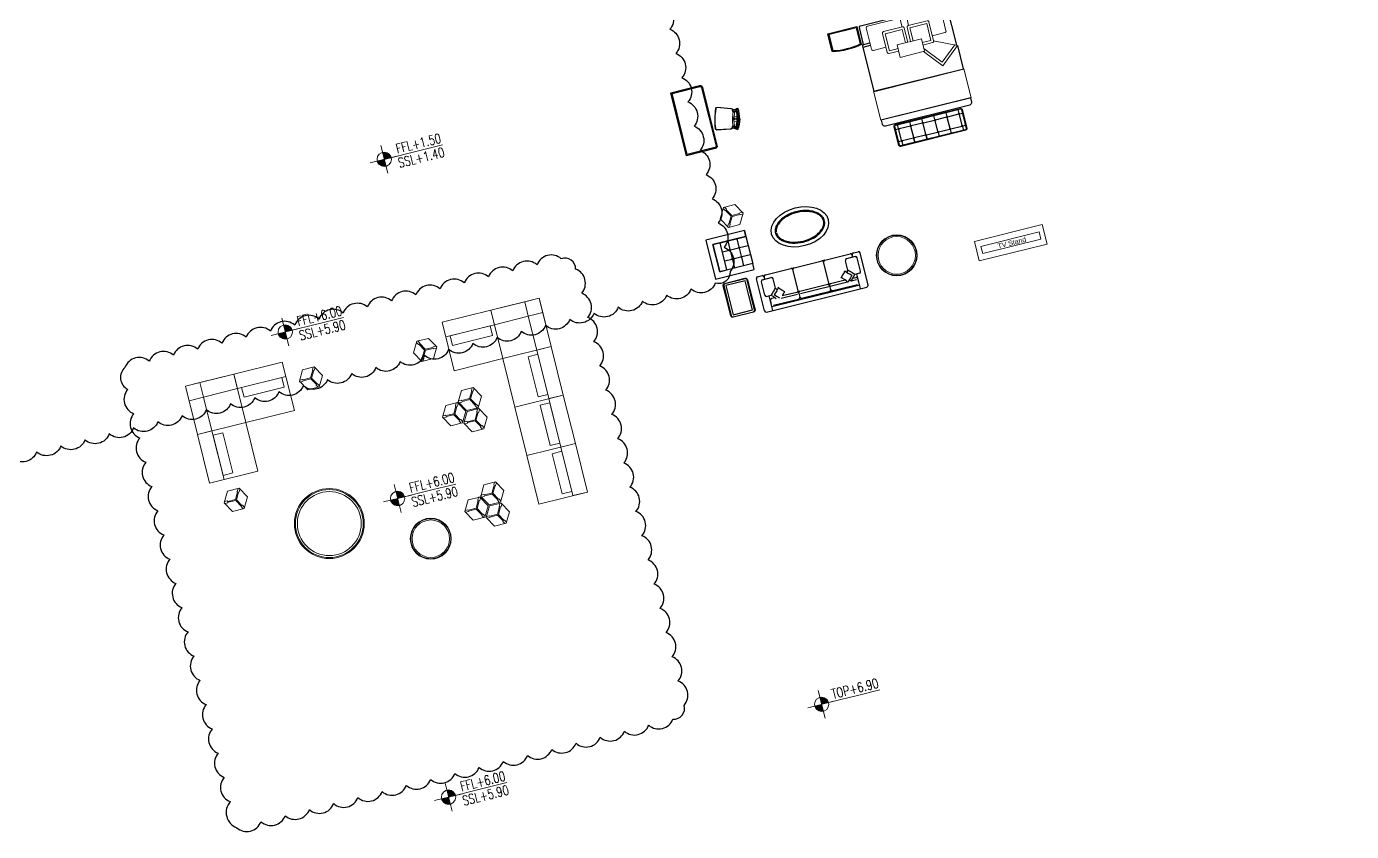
# Model space of a CAD drawing. Header units: inches. Extents: x -12478 to 399182, y -16583 to 525552.
# Drawn here: x 265274 to 291802, y 470700 to 486813 of the extents above; entities that cross this region are included whole.
import ezdxf
from ezdxf.enums import TextEntityAlignment as Align

# ---------------------------------------------------------------- set-up
doc = ezdxf.new("R2010")
doc.units = ezdxf.units.IN
doc.header["$LTSCALE"] = 1000
doc.header["$MEASUREMENT"] = 0
doc.layers.add('A-CLOUDS', color=1, linetype='Continuous')
doc.layers.add('A-FURN', color=253, linetype='Continuous')
doc.layers.add('A-FLOR-LEVL', color=4, linetype='Continuous', lineweight=18)
doc.styles.add('9999-DIM-SPC', font='simplex.shx', dxfattribs={"width": 0.75})
doc.styles.get("Standard").update_dxf_attribs({"font": 'arial.ttf'})
doc.dimstyles.new('0100-D-SPC', dxfattribs={"dimscale": 100, "dimtxt": 2, "dimasz": 2, "dimexe": 1, "dimexo": 2, "dimgap": 1, "dimtad": 1, "dimrnd": 0.05, "dimzin": 1, "dimdsep": 46, "dimtxsty": '9999-DIM-SPC', "dimblk": 'OBLIQUE', "dimcen": 2, "dimdle": 1, "dimclrd": 256, "dimclre": 252, "dimclrt": 256, "dimazin": 2, "dimtfac": 1, "dimtofl": 0, "dimtmove": 0, "dimatfit": 3, "dimfxl": 0.1, "dimtolj": 1, "dimtzin": 0, "dimlwd": 0, "dimlwe": 0, "dimarcsym": 0})

# ---------------------------------------------------------------- blocks, each defined once
blk = doc.blocks.new('_Oblique')
at = {"color": 0, "linetype": 'ByBlock', "lineweight": -2}
blk.add_line((-0.5, -0.5), (0.5, 0.5), dxfattribs=at)
blk = doc.blocks.new('oval center table-flat-2')
at = {"layer": 'A-FURN', "ltscale": 1000}
blk.add_lwpolyline([(76432, 70768, 0.107981), (76451, 70687, 0.062295), (76485, 70633, 0.053161), (76538, 70582, 0.04535), (76607, 70536, 0.049101), (76715, 70492, 0.140886), (77145, 70488, 0.067684), (77294, 70552, 0.059385), (77372, 70613, 0.057659), (77414, 70667, 0.083851), (77442, 70735, 0.148005), (77433, 70842, 0.064552), (77404, 70896, 0.055376), (77356, 70949, 0.047127), (77290, 70996, 0.050652), (77187, 71044, 0.07725), (76963, 71083, 0.083937), (76711, 71048, 0.059345), (76585, 70991, 0.059389), (76507, 70930, 0.057661), (76464, 70876, 0.083852), (76437, 70808, 0.054374)], format="xyb", close=True, dxfattribs=at)
blk.add_lwpolyline([(76452, 70768, 0.108069), (76469, 70695, 0.062286), (76500, 70646, 0.053146), (76550, 70597, 0.04535), (76617, 70553, 0.049108), (76720, 70510, 0.140784), (77139, 70507, 0.057617), (77265, 70558, 0.057095), (77345, 70615, 0.055376), (77389, 70664, 0.064526), (77416, 70714, 0.186912), (77415, 70835, 0.064538), (77388, 70885, 0.055363), (77343, 70934, 0.047124), (77280, 70980, 0.050662), (77181, 71025, 0.077243), (76963, 71064, 0.074901), (76740, 71036, 0.057617), (76614, 70985, 0.057093), (76534, 70928, 0.055368), (76489, 70879, 0.064538), (76463, 70829, 0.069884), (76452, 70780)], format="xyb", dxfattribs=at)
blk.add_ellipse((76939, 70772), major_axis=(-585, -4), ratio=0.666667, dxfattribs=at)
blk = doc.blocks.new('side table 70x50-flat-1')
at = {"layer": 'A-FURN', "ltscale": 5}
for points in [[(65562, 52364), (65562, 52054, -0.414214), (65522, 52014), (65102, 52014, -0.414214), (65062, 52054), (65062, 52364), (65062, 52674, -0.414214), (65102, 52714), (65522, 52714, -0.414214), (65562, 52674)], [(65552, 52364), (65552, 52674, 0.414214), (65522, 52704), (65102, 52704, 0.414214), (65072, 52674), (65072, 52364), (65072, 52054, 0.414214), (65102, 52024), (65522, 52024, 0.414214), (65552, 52054)]]:
    blk.add_lwpolyline(points, format="xyb", close=True, dxfattribs=at)
blk.add_lwpolyline([(65512, 52364), (65512, 52664), (65112, 52664), (65112, 52364), (65112, 52064), (65512, 52064)], close=True, dxfattribs=at)
blk = doc.blocks.new('desk 130x64-flat-2')
at = {"layer": 'A-FURN'}
blk.add_lwpolyline([(85843, -58441), (85843, -57141), (86433, -57141, -0.414214), (86483, -57191), (86483, -58391, -0.414214), (86433, -58441), (85843, -58441)], format="xyb", dxfattribs=at)
blk.add_lwpolyline([(85863, -58421), (85863, -57161), (86433, -57161, -0.414214), (86463, -57191), (86463, -58391, -0.414214), (86433, -58421)], format="xyb", close=True, dxfattribs=at)
blk = doc.blocks.new('side chair-flat-2')
at = {"layer": 'A-FURN', "lineweight": 0}
for p, q in [((-46068, 82898), (-46074, 82900)), ((-46156, 82575), (-46162, 82576))]:
    blk.add_line(p, q, dxfattribs=at)
at = {"layer": 'A-FURN', "lineweight": 0, "ltscale": 1000}
for points in [[(-46055, 82912, 0.184014), (-46103, 82952), (-46357, 83042, 0.350561), (-46397, 83023, 0.033305), (-46464, 82833, 0.033305)], [(-46066, 82911, 0.168478), (-46107, 82942), (-46360, 83033, 0.342379), (-46388, 83019, 0.033277), (-46454, 82830, 0.044666)], [(-46153, 82557, -0.178169), (-46213, 82548), (-46478, 82599, -0.350561), (-46502, 82635, -0.033305), (-46464, 82833, -0.033305)], [(-46162, 82563, -0.161703), (-46211, 82558), (-46476, 82608, -0.342379), (-46492, 82634, -0.033277), (-46454, 82830, -0.044666)], [(-46075, 82868, 0.036391), (-46119, 82738)], [(-46078, 82770, -0.020381), (-46049, 82846, 0.040484), (-46046, 82860, 0.040484)], [(-46146, 82604, -0.036391), (-46119, 82738)], [(-46100, 82690, 0.020381), (-46113, 82610, -0.040484), (-46118, 82596, -0.040484)]]:
    blk.add_lwpolyline(points, format="xyb", dxfattribs=at)
at = {"layer": 'A-FURN', "lineweight": 0}
for points in [[(-46022, 82763), (-46099, 82773), (-46109, 82735)], [(-46012, 82875), (-46044, 82872), (-46082, 82869), (-46085, 82909), (-46002, 82916)], [(-46082, 82869), (-46046, 82860), (-46012, 82861)], [(-46067, 82881), (-46068, 82898), (-46015, 82902)], [(-46096, 82567), (-46122, 82585), (-46153, 82606), (-46174, 82574), (-46107, 82527)], [(-46146, 82589), (-46156, 82575), (-46112, 82544)], [(-46153, 82606), (-46118, 82596), (-46089, 82578)], [(-46048, 82668), (-46119, 82698), (-46109, 82735)]]:
    blk.add_lwpolyline(points, dxfattribs=at)
for points in [[(-46015, 82905), (-46013, 82885), (-46045, 82882), (-46073, 82880), (-46074, 82900)], [(-46113, 82542), (-46102, 82558), (-46128, 82576), (-46151, 82592), (-46162, 82576)]]:
    blk.add_lwpolyline(points, close=True, dxfattribs=at)
for points in [[(-46033, 82715, 0.070205), (-46012, 82875)], [(-46020, 82711, 0.08971), (-46002, 82916)], [(-46010, 82710, 0.090203), (-45991, 82912)], [(-45991, 82704, 0.090101), (-45971, 82913)], [(-46020, 82711, -0.088916), (-46107, 82527)], [(-46033, 82715, -0.070205), (-46096, 82567)], [(-46010, 82710, -0.090203), (-46096, 82526)], [(-45991, 82704, -0.090101), (-46080, 82514)]]:
    blk.add_lwpolyline(points, format="xyb", dxfattribs=at)
at = {"layer": 'A-FURN'}
for points in [[(-45962, 82919), (-45972, 82918), (-45971, 82913), (-45991, 82912), (-45992, 82917), (-46002, 82916)], [(-46075, 82504), (-46083, 82510), (-46080, 82514), (-46096, 82526), (-46099, 82522), (-46107, 82527)]]:
    blk.add_lwpolyline(points, dxfattribs=at)
for points in [[(-45981, 82702, 0.092051), (-45962, 82919)], [(-45981, 82702, -0.092051), (-46075, 82504)]]:
    blk.add_lwpolyline(points, format="xyb", dxfattribs=at)
at = {"layer": 'A-FURN', "lineweight": 0}
for centre, major_axis, start_param, end_param in [((-46070, 82725), (30.7, -8.4), 3.141593, 9.424778), ((-46060, 82722), (-30.7, 8.4), -1.398535, 1.398535)]:
    blk.add_ellipse(centre, major_axis=major_axis, ratio=0.57407, start_param=start_param, end_param=end_param, dxfattribs=at)
blk = doc.blocks.new('desede2-flat-1')
at = {"layer": 'A-FURN'}
for p, q in [((717, -509826), (863, -509826)), ((873, -509640), (873, -509816)), ((873, -509836), (873, -510003)), ((883, -509826), (1050, -509826)), ((1060, -509640), (1060, -509816)), ((1060, -509836), (1060, -510003)), ((1070, -509826), (1247, -509826)), ((717, -510013), (863, -510013)), ((873, -510023), (873, -510200)), ((883, -510013), (1050, -510013)), ((1060, -510023), (1060, -510200)), ((1070, -510013), (1247, -510013))]:
    blk.add_line(p, q, dxfattribs=at)
blk.add_lwpolyline([(1247, -509520), (447, -509520), (447, -510320), (1247, -510320), (1247, -510200), (567, -510200), (567, -509640), (1247, -509640), (1247, -509520), (1247, -509640), (567, -509640), (567, -510200), (717, -510200), (717, -509640), (1247, -509640), (1247, -510200)], dxfattribs=at)
for centre in [(873, -509826), (1060, -509826), (873, -510013), (1060, -510013)]:
    blk.add_circle(centre, 10, dxfattribs=at)
blk = doc.blocks.new('A$C4D1C5C84-flat-1')
at = {"layer": 'A-FURN', "ltscale": 0.05}
for p, q in [((100, -342), (100, 322)), ((100, -342), (100, 322)), ((132, 354), (230, 354)), ((213, 273), (392, 273)), ((262, 273), (262, 322)), ((294, 354), (820, 354)), ((820, 354), (884, 354)), ((852, -164), (852, 322)), ((852, -164), (852, 322)), ((884, 354), (2045, 354)), ((1520, 354), (1455, 354)), ((1487, -164), (1487, 322)), ((1487, -164), (1487, 322)), ((2126, 273), (1948, 273)), ((2077, 273), (2077, 322)), ((2110, 354), (2207, 354)), ((2239, -342), (2239, 322)), ((181, -37), (181, 240)), ((399, 28), (370, -4)), ((418, 55), (399, 28)), ((447, 13), (418, 55)), ((424, 47), (424, 240)), ((464, 22), (435, -10)), ((451, 8), (447, 13)), ((483, 49), (464, 22)), ((512, 6), (483, 49)), ((540, -23), (512, 6)), ((1800, -23), (1828, 6)), ((1828, 6), (1856, 49)), ((1856, 49), (1876, 22)), ((1876, 22), (1905, -10)), ((1888, 8), (1893, 13)), ((1893, 13), (1921, 55)), ((1915, 47), (1915, 240)), ((1921, 55), (1940, 28)), ((1940, 28), (1970, -4)), ((2158, -37), (2158, 240)), ((213, -70), (307, -70)), ((262, -375), (262, -70)), ((270, -245), (270, -164)), ((302, -132), (367, -132)), ((334, -39), (305, -67)), ((305, -67), (343, -106)), ((370, -4), (334, -39)), ((343, -106), (389, -155)), ((399, -45), (369, -73)), ((369, -73), (408, -112)), ((435, -10), (399, -45)), ((408, -112), (454, -161)), ((488, -179), (820, -179)), ((520, -132), (820, -132)), ((533, -118), (569, -82)), ((589, -68), (540, -23)), ((569, -82), (589, -68)), ((852, -164), (852, -245)), ((852, -164), (852, -245)), ((884, -132), (1819, -132)), ((884, -179), (1851, -179)), ((1487, -164), (1487, -245)), ((1487, -164), (1487, -245)), ((1751, -68), (1800, -23)), ((1770, -82), (1751, -68)), ((1806, -118), (1770, -82)), ((1835, -149), (1806, -118)), ((1857, -190), (1835, -149)), ((1886, -161), (1857, -190)), ((1931, -112), (1886, -161)), ((1922, -184), (1901, -145)), ((1905, -10), (1941, -45)), ((1950, -155), (1922, -184)), ((1927, -179), (2037, -179)), ((1970, -73), (1931, -112)), ((1941, -45), (1970, -73)), ((1996, -106), (1950, -155)), ((1970, -4), (2005, -39)), ((1972, -132), (2037, -132)), ((2035, -67), (1996, -106)), ((2005, -39), (2035, -67)), ((2126, -70), (2032, -70)), ((2069, -245), (2069, -164)), ((2077, -375), (2077, -70)), ((132, -375), (2207, -375)), ((262, -294), (2077, -294)), ((302, -277), (820, -277)), ((884, -277), (2037, -277))]:
    blk.add_line(p, q, dxfattribs=at)
for centre, start, end in [((132, 322), 90, 180), ((213, 240), 90, 180), ((230, 322), 0, 90), ((294, 322), 90, 180), ((392, 240), 0, 90), ((820, 322), 0, 90), ((884, 322), 90, 180), ((1455, 322), 0, 90), ((1520, 322), 90, 180), ((1948, 240), 90, 180), ((2045, 322), 0, 90), ((2110, 322), 90, 180), ((2126, 240), 0, 90), ((2207, 322), 0, 90), ((213, -37), 180, 270), ((302, -164), 90, 180), ((820, -164), 0, 90), ((820, -245), 270, 0), ((884, -164), 90, 180), ((884, -245), 180, 270), ((1455, -164), 0, 90), ((1455, -245), 270, 0), ((1520, -164), 90, 180), ((1520, -245), 180, 270), ((2037, -164), 0, 90), ((2126, -37), 270, 0), ((132, -342), 180, 270), ((2207, -342), 270, 0)]:
    blk.add_arc(centre, 32.4, start, end, dxfattribs=at)
blk = doc.blocks.new('BED BENCH 1-flat-2')
at = {"layer": 'A-FURN'}
for p, q in [((169126, -59145), (169071, -59145)), ((169136, -59135), (169136, -59055)), ((169136, -59135), (169136, -59055)), ((169136, -59385), (169136, -59155)), ((169136, -59385), (169136, -59155)), ((169376, -59145), (169146, -59145)), ((169386, -59135), (169386, -59055)), ((169386, -59385), (169386, -59155)), ((169626, -59145), (169396, -59145)), ((169636, -59135), (169636, -59055)), ((169636, -59135), (169636, -59055)), ((169636, -59385), (169636, -59155)), ((169646, -59145), (169876, -59145)), ((169886, -59135), (169886, -59055)), ((169886, -59385), (169886, -59155)), ((169896, -59145), (170126, -59145)), ((170136, -59135), (170136, -59055)), ((170136, -59385), (170136, -59155)), ((170146, -59145), (170376, -59145)), ((170386, -59135), (170386, -59055)), ((170386, -59385), (170386, -59155)), ((170396, -59145), (170451, -59145)), ((169126, -59395), (169071, -59395)), ((169136, -59405), (169136, -59485)), ((169136, -59405), (169136, -59485)), ((169376, -59395), (169146, -59395)), ((169386, -59485), (169386, -59405)), ((169386, -59405), (169386, -59485)), ((169626, -59395), (169396, -59395)), ((169636, -59485), (169636, -59405)), ((169636, -59405), (169636, -59485)), ((169646, -59395), (169876, -59395)), ((169886, -59405), (169886, -59485)), ((169896, -59395), (170126, -59395)), ((170136, -59405), (170136, -59485)), ((170146, -59395), (170376, -59395)), ((170386, -59405), (170386, -59485)), ((170396, -59395), (170451, -59395))]:
    blk.add_line(p, q, dxfattribs=at)
blk.add_lwpolyline([(169061, -59075, -0.414214), (169091, -59045), (170431, -59045, -0.414214), (170461, -59075), (170461, -59465, -0.414214), (170431, -59495), (169091, -59495, -0.414214), (169061, -59465), (169061, -59075)], format="xyb", dxfattribs=at)
blk.add_lwpolyline([(169071, -59075, -0.414214), (169091, -59055), (170431, -59055, -0.414214), (170451, -59075), (170451, -59465, -0.414214), (170431, -59485), (169091, -59485, -0.414214), (169071, -59465)], format="xyb", close=True, dxfattribs=at)
for centre in [(169136, -59145), (169136, -59145), (169386, -59145), (169636, -59145), (169886, -59145), (170136, -59145), (170386, -59145), (169136, -59395), (169136, -59395), (169386, -59395), (169636, -59395), (169886, -59395), (170136, -59395), (170386, -59395)]:
    blk.add_circle(centre, 10, dxfattribs=at)
blk = doc.blocks.new('night table 1-flat-3')
at = {"layer": 'A-FURN'}
blk.add_lwpolyline([(-166673, -57301), (-166073, -57301), (-166073, -57668, -0.108982), (-166673, -57668), (-166673, -57301)], format="xyb", dxfattribs=at)
at = {"layer": 'A-FURN', "lineweight": 0}
for points in [[(-166668, -57306), (-166078, -57306), (-166078, -57664, -0.107518), (-166668, -57664)], [(-166653, -57321), (-166093, -57321), (-166093, -57652, -0.103071), (-166653, -57652)]]:
    blk.add_lwpolyline(points, format="xyb", close=True, dxfattribs=at)
blk = doc.blocks.new('bed 180 a-flat-2')
at = {"layer": 'A-FURN'}
for p, q in [((168710, -57137), (168862, -57137)), ((168710, -57187), (168862, -57187))]:
    blk.add_line(p, q, dxfattribs=at)
at = {"layer": 'A-FURN', "lineweight": 0}
for p, q in [((170561, -58104), (168698, -58104)), ((170561, -58684), (168698, -58684))]:
    blk.add_line(p, q, dxfattribs=at)
at = {"layer": 'A-FURN'}
for points in [[(168730, -57137), (168730, -56788, -0.414214), (168760, -56758), (170500, -56758, -0.414214), (170530, -56788), (170530, -57600)], [(170550, -58694), (170550, -58778, -0.414214), (170500, -58828), (168760, -58828, -0.414212), (168710, -58778), (168710, -58694)]]:
    blk.add_lwpolyline(points, format="xyb", dxfattribs=at)
at = {"layer": 'A-FURN', "lineweight": 0}
for points in [[(169562, -56985), (169562, -56830, 0.414214), (169532, -56800), (168892, -56800, 0.414214), (168862, -56830), (168862, -57270, 0.414214), (168892, -57300), (169150, -57300)], [(169380, -57435), (169180, -57435, -0.414214), (169150, -57405), (169150, -57015, -0.414214), (169180, -56985), (169570, -56985, -0.414214), (169600, -57015), (169600, -57305)], [(169880, -57435), (170079, -57435, 0.414214), (170109, -57405), (170109, -57015, 0.414214), (170079, -56985), (169689, -56985, 0.414214), (169659, -57015), (169659, -57305)], [(169697, -56985), (169697, -56830, -0.414214), (169727, -56800), (170367, -56800, -0.414214), (170397, -56830), (170397, -57270, -0.414214), (170367, -57300), (170109, -57300)]]:
    blk.add_lwpolyline(points, format="xyb", dxfattribs=at)
for points in [[(169380, -57385), (169200, -57385), (169200, -57035), (169550, -57035), (169550, -57305)], [(169880, -57385), (170059, -57385), (170059, -57035), (169709, -57035), (169709, -57305)], [(169380, -57305), (169880, -57305), (169880, -57565), (169380, -57565), (169380, -57305)], [(170109, -57405), (170550, -57609), (170168, -57933), (169863, -57565)], [(170500, -57586), (170174, -57863), (169880, -57507)], [(168698, -58694), (170561, -58694), (170561, -58094), (168698, -58094), (168698, -58694)]]:
    blk.add_lwpolyline(points, dxfattribs=at)
at = {"layer": 'A-FURN'}
for points in [[(168710, -58094), (168710, -57137)], [(170550, -57609), (170550, -58094)]]:
    blk.add_lwpolyline(points, dxfattribs=at)
blk = doc.blocks.new('*U6')
for p, q in [((0, -3), (0, 3)), ((-3, 0), (3, 0))]:
    blk.add_line(p, q)
at = {"color": 252, "const_width": 1.5}
for points in [[(-0.75, 0, -0.414214), (0, 0.75, -1)], [(0, -0.75, 0.414214), (0.75, 0, 1)]]:
    blk.add_lwpolyline(points, format="xyb", dxfattribs=at)
blk.add_circle((0, 0), 1.5)
at = {"insert": (-113.12, 100), "char_height": 200, "attachment_point": 3, "style": '9999-DIM-SPC'}
blk.add_mtext('\\A1;', dxfattribs=at)
at = {"style": '9999-DIM-SPC', "width": 0.75}
blk.add_attdef('0000.00', text='', height=2, dxfattribs=at).set_placement((-3.66, 0.5), align=Align.RIGHT)
blk.add_attdef('X.X.X', text='', height=2, dxfattribs=at).set_placement((-9.01, -0.5), align=Align.TOP_RIGHT)
blk.add_leader([(0, 0), (-7.67, 0), (-12.51, 0)], dimstyle='0100-D-SPC', override={"dimgap": 1, "dimtad": 0, "dimldrblk": 'None'})

msp = doc.modelspace()

# ---------------------------------------------------------------- linework, layer by layer
at = {"layer": 'A-CLOUDS', "color": 12, "true_color": 0xe00000}
msp.add_lwpolyline([(278034.5, 487245.2, -0.5205671), (278155.2, 486760, -0.5205671), (278276, 486274.7, -0.5205671), (278396.7, 485789.5, -0.5205671), (278517.4, 485304.3, -0.5205671), (278638.1, 484819.1, -0.5205671), (278758.8, 484333.9, -0.5205671), (278879.6, 483848.7, -0.5205671), (279000.3, 483363.5, -0.5205671), (279121, 482878.3, -0.5205671), (279241.7, 482393.1, -0.5205671), (279362.4, 481907.9, -0.5205671), (279062.3, 481675.8, -0.5205671), (278577.1, 481555.1, -0.5205671), (278091.9, 481434.4, -0.5205671), (277606.7, 481313.7, -0.5205671), (277121.5, 481192.9, -0.5205671), (276636.3, 481072.2, -0.5205671), (276151.1, 480951.5, -0.5205671), (275665.9, 480830.8, -0.5205671), (275180.6, 480710.1, -0.5205671), (274695.4, 480589.3, -0.5205671), (274210.2, 480468.6, -0.5205671), (273725, 480347.9, -0.5205671), (273239.8, 480227.2, -0.5205671), (272754.6, 480106.5, -0.5205671), (272269.4, 479985.8, -0.5205671), (271784.2, 479865, -0.5205671), (271299, 479744.3, -0.5205671), (270813.8, 479623.6, -0.5205671), (270328.6, 479502.9, -0.5205671), (269843.4, 479382.2, -0.5205671), (269358.1, 479261.4, -0.5205671), (268872.9, 479140.7, -0.5205671), (268387.7, 479020, -0.5205671), (267902.5, 478899.3, -0.5205671), (267417.3, 478778.6, -0.5205671), (266932.1, 478657.8, -0.5205671), (266446.9, 478537.1, -0.5205671), (265961.7, 478416.4, -0.5205671), (265476.5, 478295.7, -0.5205671), (264991.3, 478175, -0.5205671)], format="xyb", dxfattribs=at)
msp.add_lwpolyline([(269483.1, 470774.6, 0.5205671), (269968.3, 470895.3, 0.5205671), (270453.5, 471016, 0.5205671), (270938.7, 471136.8, 0.5205671), (271423.9, 471257.5, 0.5205671), (271909.1, 471378.2, 0.5205671), (272394.3, 471498.9, 0.5205671), (272879.5, 471619.6, 0.5205671), (273364.8, 471740.3, 0.5205671), (273850, 471861.1, 0.5205671), (274335.2, 471981.8, 0.5205671), (274820.4, 472102.5, 0.5205671), (275305.6, 472223.2, 0.5205671), (275790.8, 472343.9, 0.5205671), (276276, 472464.7, 0.5205671), (276761.2, 472585.4, 0.5205671), (277246.4, 472706.1, 0.5205671), (277731.6, 472826.8, 0.5205671), (278216.8, 472947.5, 0.5205671), (278441.7, 473224.9, 0.5205671), (278320.9, 473710.1, 0.5205671), (278200.2, 474195.3, 0.5205671), (278079.5, 474680.5, 0.5205671), (277958.8, 475165.7, 0.5205671), (277838.1, 475650.9, 0.5205671), (277717.3, 476136.1, 0.5205671), (277596.6, 476621.3, 0.5205671), (277475.9, 477106.6, 0.5205671), (277355.2, 477591.8, 0.5205671), (277234.5, 478077, 0.5205671), (277113.7, 478562.2, 0.5205671), (276993, 479047.4, 0.5205671), (276872.3, 479532.6, 0.5205671), (276751.6, 480017.8, 0.5205671), (276630.9, 480503, 0.5205671), (276510.2, 480988.2, 0.5205671), (276389.4, 481473.4, 0.5205671), (276268.7, 481958.6, 0.5205671), (275980.2, 482164.9, 0.5205671), (275495, 482044.1, 0.5205671), (275009.8, 481923.4, 0.5205671), (274524.5, 481802.7, 0.5205671), (274039.3, 481682, 0.5205671), (273554.1, 481561.3, 0.5205671), (273068.9, 481440.5, 0.5205671), (272583.7, 481319.8, 0.5205671), (272098.5, 481199.1, 0.5205671), (271613.3, 481078.4, 0.5205671), (271128.1, 480957.7, 0.5205671), (270642.9, 480836.9, 0.5205671), (270157.7, 480716.2, 0.5205671), (269672.5, 480595.5, 0.5205671), (269187.3, 480474.8, 0.5205671), (268702, 480354.1, 0.5205671), (268216.8, 480233.3, 0.5205671), (267731.6, 480112.6, 0.5205671), (267246.4, 479991.9, 0.5205671), (267300.6, 479546.7, 0.5205671), (267421.3, 479061.5, 0.5205671), (267542, 478576.3, 0.5205671), (267662.8, 478091.1, 0.5205671), (267783.5, 477605.9, 0.5205671), (267904.2, 477120.7, 0.5205671), (268024.9, 476635.5, 0.5205671), (268145.6, 476150.3, 0.5205671), (268266.3, 475665.1, 0.5205671), (268387.1, 475179.9, 0.5205671), (268507.8, 474694.7, 0.5205671), (268628.5, 474209.4, 0.5205671), (268749.2, 473724.2, 0.5205671), (268869.9, 473239, 0.5205671), (268990.7, 472753.8, 0.5205671), (269111.4, 472268.6, 0.5205671), (269232.1, 471783.4, 0.5205671), (269352.8, 471298.2, 0.5205671)], format="xyb", close=True, dxfattribs=at)
at = {"layer": 'A-FURN', "lineweight": 0, "elevation": 0}
for points in [[(279225.6, 483192.4), (279159.4, 482961.7), (279326, 482789), (279558.9, 482847), (279625.1, 483077.6), (279458.5, 483250.4)], [(275538.9, 481377), (275780.3, 480406.6), (274809.9, 480165.2), (274568.5, 481135.6)], [(274568.5, 481135.6), (275247.8, 481304.6), (275320.2, 481013.5), (274640.9, 480844.5)], [(273839.5, 479923.7), (273598.1, 480894.2), (274568.5, 481135.6), (274809.9, 480165.2)], [(273598.1, 480894.2), (274568.5, 481135.6), (274640.9, 480844.5), (273670.5, 480603)], [(275780.3, 480406.6), (275611.3, 481085.9), (275320.2, 481013.5), (275489.2, 480334.2)], [(273087.2, 480513.4), (273020.9, 480282.7), (273187.6, 480110), (273420.5, 480167.9), (273486.7, 480398.6), (273320.1, 480571.3)], [(275051.4, 479194.8), (276021.8, 479436.2), (275780.3, 480406.6), (274809.9, 480165.2)], [(270637.1, 479127), (270395.7, 480097.4), (269425.3, 479856), (269666.7, 478885.6)], [(270395.7, 480097.4), (269425.3, 479856), (269497.7, 479564.9), (270468.1, 479806.3)], [(271035.8, 480000.9), (271202.4, 479828.2), (271136.2, 479597.6), (270903.3, 479539.6), (270736.6, 479712.3), (270802.9, 479943)], [(268454.9, 479614.5), (268696.3, 478644.1), (269666.7, 478885.6), (269425.3, 479856)], [(269425.3, 479856), (268746, 479687), (268818.4, 479395.9), (269497.7, 479564.9)], [(268696.3, 478644.1), (268527.3, 479323.4), (268818.4, 479395.9), (268987.4, 478716.6)], [(274218.7, 479586.9), (274385.3, 479414.2), (274319.1, 479183.5), (274086.2, 479125.6), (273919.5, 479298.3), (273985.8, 479529)], [(275292.8, 478224.4), (276263.2, 478465.8), (276021.8, 479436.2), (275051.4, 479194.8)], [(273901.4, 479284.3), (274068, 479111.5), (274001.7, 478880.9), (273768.8, 478822.9), (273602.2, 478995.6), (273668.5, 479226.3)], [(274328.3, 479163.9), (274495, 478991.2), (274428.7, 478760.5), (274195.8, 478702.5), (274029.2, 478875.3), (274095.4, 479105.9)], [(268937.7, 477673.7), (269908.2, 477915.2), (269666.7, 478885.6), (268696.3, 478644.1)], [(275534.2, 477253.9), (276504.7, 477495.4), (276263.2, 478465.8), (275292.8, 478224.4)], [(269531.4, 477569.4), (269698, 477396.7), (269631.7, 477166), (269398.8, 477108.1), (269232.2, 477280.8), (269298.5, 477511.5)], [(274666.2, 477696.9), (274832.9, 477524.2), (274766.6, 477293.5), (274533.7, 477235.6), (274367.1, 477408.3), (274433.3, 477639)], [(274348.9, 477394.3), (274515.5, 477221.5), (274449.3, 476990.9), (274216.4, 476932.9), (274049.7, 477105.6), (274116, 477336.3)], [(274775.9, 477273.9), (274942.5, 477101.2), (274876.2, 476870.5), (274643.3, 476812.5), (274476.7, 476985.3), (274543, 477215.9)]]:
    msp.add_lwpolyline(points, close=True, dxfattribs=at)
for points in [[(279618.8, 483055.4), (279625.1, 483077.6), (279609.1, 483094.3), (279553.3, 483080.4), (279549.9, 483069.2), (279395.4, 483030.8), (279284.9, 483145.3), (279288.1, 483156.4), (279248, 483198), (279225.6, 483192.4), (279219.2, 483170.2), (279259.3, 483128.7), (279270.5, 483131.5), (279381, 483016.9), (279337.1, 482863.9), (279325.9, 482861.1), (279309.9, 482805.6), (279326, 482789), (279348.4, 482794.6), (279364.3, 482850.1), (279356.3, 482858.4), (279400.3, 483011.4), (279554.7, 483049.8), (279563, 483041.6), (279618.8, 483055.4)], [(284349.8, 482121.4), (284253.2, 482509.6), (285611.8, 482847.6), (285708.4, 482459.4), (284349.8, 482121.4)], [(284381.4, 482412.7), (284417.6, 482267.1), (285582.1, 482556.8), (285545.9, 482702.4), (284381.4, 482412.7)], [(275538.9, 481377), (275611.3, 481085.9), (275320.2, 481013.5), (275247.8, 481304.6), (275538.9, 481377)], [(273753, 480623.6), (273801.3, 480429.5), (274606.7, 480629.9), (274558.4, 480824), (273753, 480623.6)], [(273480.4, 480376.4), (273486.7, 480398.6), (273470.7, 480415.2), (273414.9, 480401.3), (273411.5, 480390.2), (273257, 480351.7), (273146.5, 480466.3), (273149.7, 480477.4), (273109.6, 480518.9), (273087.2, 480513.4), (273080.8, 480491.2), (273120.9, 480449.6), (273132.1, 480452.4), (273242.6, 480337.8), (273198.7, 480184.9), (273187.5, 480182.1), (273171.5, 480126.6), (273187.6, 480110), (273210, 480115.5), (273225.9, 480171), (273217.9, 480179.3), (273261.9, 480332.3), (273416.3, 480370.8), (273424.6, 480362.5), (273480.4, 480376.4)], [(275710.1, 479446.3), (275516, 479398), (275315.7, 480203.4), (275509.7, 480251.7), (275710.1, 479446.3)], [(276021.8, 479436.2), (275730.7, 479363.8), (275489.2, 480334.2), (275780.3, 480406.6), (276021.8, 479436.2)], [(270752.7, 479695.7), (270736.6, 479712.3), (270743, 479734.5), (270798.8, 479748.4), (270807.1, 479740.2), (270961.5, 479778.6), (271005.5, 479931.6), (270997.5, 479939.9), (271013.4, 479995.4), (271035.8, 480000.9), (271051.8, 479984.3), (271035.9, 479928.8), (271024.7, 479926), (270980.7, 479773.1), (271091.3, 479658.5), (271102.5, 479661.3), (271142.5, 479619.7), (271136.2, 479597.6), (271113.8, 479592), (271073.7, 479633.5), (271076.9, 479644.6), (270966.3, 479759.2), (270811.9, 479720.7), (270808.4, 479709.6), (270752.7, 479695.7)], [(268454.9, 479614.5), (268527.3, 479323.4), (268818.4, 479395.9), (268746, 479687), (268454.9, 479614.5)], [(270385.7, 479785.5), (270434, 479591.4), (269628.6, 479391), (269580.3, 479585.1), (270385.7, 479785.5)], [(273935.6, 479281.7), (273919.5, 479298.3), (273925.9, 479320.5), (273981.7, 479334.4), (273990, 479326.1), (274144.4, 479364.5), (274188.4, 479517.5), (274180.4, 479525.8), (274196.3, 479581.3), (274218.7, 479586.9), (274234.8, 479570.3), (274218.8, 479514.8), (274207.6, 479512), (274163.7, 479359), (274274.2, 479244.5), (274285.4, 479247.3), (274325.5, 479205.7), (274319.1, 479183.5), (274296.7, 479177.9), (274256.6, 479219.5), (274259.8, 479230.6), (274149.3, 479345.1), (273994.8, 479306.7), (273991.3, 479295.5), (273935.6, 479281.7)], [(276263.2, 478465.8), (275972.1, 478393.4), (275730.7, 479363.8), (276021.8, 479436.2), (276263.2, 478465.8)], [(273618.2, 478979), (273602.2, 478995.6), (273608.6, 479017.8), (273664.4, 479031.7), (273672.6, 479023.5), (273827.1, 479061.9), (273871, 479214.9), (273863, 479223.2), (273879, 479278.7), (273901.4, 479284.3), (273917.4, 479267.6), (273901.5, 479212.1), (273890.3, 479209.4), (273846.3, 479056.4), (273956.8, 478941.8), (273968, 478944.6), (274008.1, 478903.1), (274001.7, 478880.9), (273979.3, 478875.3), (273939.2, 478916.8), (273942.4, 478927.9), (273831.9, 479042.5), (273677.5, 479004.1), (273674, 478992.9), (273618.2, 478979)], [(274045.2, 478858.7), (274029.2, 478875.3), (274035.5, 478897.5), (274091.3, 478911.3), (274099.6, 478903.1), (274254.1, 478941.5), (274298, 479094.5), (274290, 479102.8), (274305.9, 479158.3), (274328.3, 479163.9), (274344.4, 479147.3), (274328.4, 479091.8), (274317.2, 479089), (274273.3, 478936), (274383.8, 478821.5), (274395, 478824.2), (274435.1, 478782.7), (274428.7, 478760.5), (274406.3, 478754.9), (274366.2, 478796.5), (274369.4, 478807.6), (274258.9, 478922.1), (274104.4, 478883.7), (274100.9, 478872.5), (274045.2, 478858.7)], [(275951.6, 478475.8), (275757.5, 478427.6), (275557.1, 479233), (275751.2, 479281.3), (275951.6, 478475.8)], [(268937.7, 477673.7), (269228.9, 477746.1), (268987.4, 478716.6), (268696.3, 478644.1), (268937.7, 477673.7)], [(269208.3, 477828.6), (269402.4, 477876.9), (269202, 478682.4), (269008, 478634.1), (269208.3, 477828.6)], [(276193, 477505.4), (275998.9, 477457.1), (275798.5, 478262.6), (275992.6, 478310.9), (276193, 477505.4)], [(276504.7, 477495.4), (276213.5, 477422.9), (275972.1, 478393.4), (276263.2, 478465.8), (276504.7, 477495.4)], [(269248.2, 477264.2), (269232.2, 477280.8), (269238.6, 477303), (269294.4, 477316.9), (269302.6, 477308.6), (269457.1, 477347.1), (269501, 477500), (269493, 477508.4), (269509, 477563.8), (269531.4, 477569.4), (269547.4, 477552.8), (269531.5, 477497.3), (269520.3, 477494.5), (269476.3, 477341.5), (269586.8, 477227), (269598, 477229.8), (269638.1, 477188.2), (269631.7, 477166), (269609.3, 477160.5), (269569.2, 477202), (269572.4, 477213.1), (269461.9, 477327.7), (269307.5, 477289.2), (269304, 477278.1), (269248.2, 477264.2)], [(274383.1, 477391.7), (274367.1, 477408.3), (274373.4, 477430.5), (274429.2, 477444.4), (274437.5, 477436.1), (274592, 477474.5), (274635.9, 477627.5), (274627.9, 477635.8), (274643.8, 477691.3), (274666.2, 477696.9), (274682.3, 477680.3), (274666.3, 477624.8), (274655.1, 477622), (274611.2, 477469), (274721.7, 477354.5), (274732.9, 477357.3), (274773, 477315.7), (274766.6, 477293.5), (274744.2, 477287.9), (274704.1, 477329.5), (274707.3, 477340.6), (274596.8, 477455.1), (274442.3, 477416.7), (274438.8, 477405.5), (274383.1, 477391.7)], [(274065.8, 477089), (274049.7, 477105.6), (274056.1, 477127.8), (274111.9, 477141.7), (274120.2, 477133.5), (274274.6, 477171.9), (274318.6, 477324.9), (274310.5, 477333.2), (274326.5, 477388.7), (274348.9, 477394.3), (274364.9, 477377.6), (274349, 477322.1), (274337.8, 477319.4), (274293.8, 477166.4), (274404.3, 477051.8), (274415.6, 477054.6), (274455.6, 477013.1), (274449.3, 476990.9), (274426.9, 476985.3), (274386.8, 477026.8), (274390, 477037.9), (274279.4, 477152.5), (274125, 477114.1), (274121.5, 477102.9), (274065.8, 477089)], [(274492.7, 476968.7), (274476.7, 476985.3), (274483.1, 477007.5), (274538.8, 477021.3), (274547.1, 477013.1), (274701.6, 477051.5), (274745.5, 477204.5), (274737.5, 477212.8), (274753.5, 477268.3), (274775.9, 477273.9), (274791.9, 477257.3), (274776, 477201.8), (274764.8, 477199), (274720.8, 477046), (274831.3, 476931.5), (274842.5, 476934.2), (274882.6, 476892.7), (274876.2, 476870.5), (274853.8, 476864.9), (274813.7, 476906.5), (274816.9, 476917.6), (274706.4, 477032.1), (274551.9, 476993.7), (274548.5, 476982.5), (274492.7, 476968.7)]]:
    msp.add_lwpolyline(points, dxfattribs=at)
at = {"layer": 'A-FURN', "lineweight": 0}
for centre, radius in [((282697, 482232.9, 0), 410), ((282697, 482232.9, 0), 400), ((282697, 482232.9, 0), 375), ((271336.3, 476863.8, 0), 700), ((271336.3, 476863.8, 0), 680), ((271336.3, 476863.8, 0), 640), ((273368, 476560.3, 0), 410), ((273368, 476560.3, 0), 400), ((273368, 476560.3, 0), 375)]:
    msp.add_circle(centre, radius, dxfattribs=at)

# ---------------------------------------------------------------- block references
at = {"layer": 'A-FLOR-LEVL'}
ref = msp.add_blockref('*U6', (272435.6, 484154.5, 0), dxfattribs=dict(at, xscale=-95.99999999999979, yscale=95.99999999999977, zscale=95.99999999999979, rotation=13.9714219397971))
ref.add_attrib('0000.00', 'FFL+1.50', dxfattribs={"layer": '0', "height": 192, "rotation": 13.97142, "style": '9999-DIM-SPC', "width": 0.75}).set_placement((273589.8, 484491.1, 0), align=Align.RIGHT)
ref.add_attrib('X.X.X', 'SSL+1.40', dxfattribs={"layer": '0', "height": 192, "rotation": 13.97142, "style": '9999-DIM-SPC', "width": 0.75}).set_placement((273613, 484398, 0), align=Align.TOP_RIGHT)
ref = msp.add_blockref('*U6', (270454.3, 480698.9, 0), dxfattribs=dict(at, xscale=-95.99999999999979, yscale=95.99999999999973, zscale=95.99999999999974, rotation=13.97142193979294))
ref.add_attrib('0000.00', 'FFL+6.00', dxfattribs={"layer": '0', "height": 192, "rotation": 13.97142, "style": '9999-DIM-SPC', "width": 0.75}).set_placement((271608.5, 481035.5, 0), align=Align.RIGHT)
ref.add_attrib('X.X.X', 'SSL+5.90', dxfattribs={"layer": '0', "height": 192, "rotation": 13.97142, "style": '9999-DIM-SPC', "width": 0.75}).set_placement((271631.7, 480942.4, 0), align=Align.TOP_RIGHT)
ref = msp.add_blockref('*U6', (272703.8, 477365.3, 0), dxfattribs=dict(at, xscale=-95.99999999999979, yscale=95.99999999999973, zscale=95.99999999999974, rotation=13.97142193979294))
ref.add_attrib('0000.00', 'FFL+6.00', dxfattribs={"layer": '0', "height": 192, "rotation": 13.97142, "style": '9999-DIM-SPC', "width": 0.75}).set_placement((273858, 477702, 0), align=Align.RIGHT)
ref.add_attrib('X.X.X', 'SSL+5.90', dxfattribs={"layer": '0', "height": 192, "rotation": 13.97142, "style": '9999-DIM-SPC', "width": 0.75}).set_placement((273881.2, 477608.8, 0), align=Align.TOP_RIGHT)
ref = msp.add_blockref('*U6', (281193.8, 473245.7, 0), dxfattribs=dict(at, xscale=-95.99999999999979, yscale=95.99999999999973, zscale=95.99999999999974, rotation=13.97142193979294))
ref.add_attrib('0000.00', 'TOP+6.90', dxfattribs={"layer": '0', "height": 192, "rotation": 13.97142, "style": '9999-DIM-SPC', "width": 0.75}).set_placement((282348.1, 473582.3, 0), align=Align.RIGHT)
ref = msp.add_blockref('*U6', (273723.7, 471387.1, 0), dxfattribs=dict(at, xscale=-95.99999999999979, yscale=95.99999999999973, zscale=95.99999999999974, rotation=13.97142193979294))
ref.add_attrib('0000.00', 'FFL+6.00', dxfattribs={"layer": '0', "height": 192, "rotation": 13.97142, "style": '9999-DIM-SPC', "width": 0.75}).set_placement((274877.9, 471723.8, 0), align=Align.RIGHT)
ref.add_attrib('X.X.X', 'SSL+5.90', dxfattribs={"layer": '0', "height": 192, "rotation": 13.97142, "style": '9999-DIM-SPC', "width": 0.75}).set_placement((274901.1, 471630.6, 0), align=Align.TOP_RIGHT)
at = {"layer": 'A-FURN', "rotation": 13.97142328298572}
for name, p in [('bed 180 a-flat-2', (104499.6, 501163.1, 0)), ('night table 1-flat-3', (429224.4, 582513.1, 0)), ('desk 130x64-flat-2', (181076, 520212.7, 0)), ('side chair-flat-2', (344140.6, 415807.6, 0)), ('BED BENCH 1-flat-2', (104324.5, 501322.6, 0)), ('oval center table-flat-2', (223183.3, 395550, 0)), ('desede2-flat-1', (155421.1, 976873, 0)), ('A$C4D1C5C84-flat-1', (279868.7, 481428.2, 0)), ('side table 70x50-flat-1', (228804.9, 414799.6, 0))]:
    msp.add_blockref(name, p, dxfattribs=at)

# ---------------------------------------------------------------- texts
at = {"layer": 'A-FURN', "lineweight": 0, "insert": (284636.4, 482445.3, 0), "char_height": 100, "width": 728.222, "attachment_point": 1, "rotation": 13.97142}
msp.add_mtext('\\pxqc;TV Stand', dxfattribs=at)

doc.saveas('drawing.dxf')
